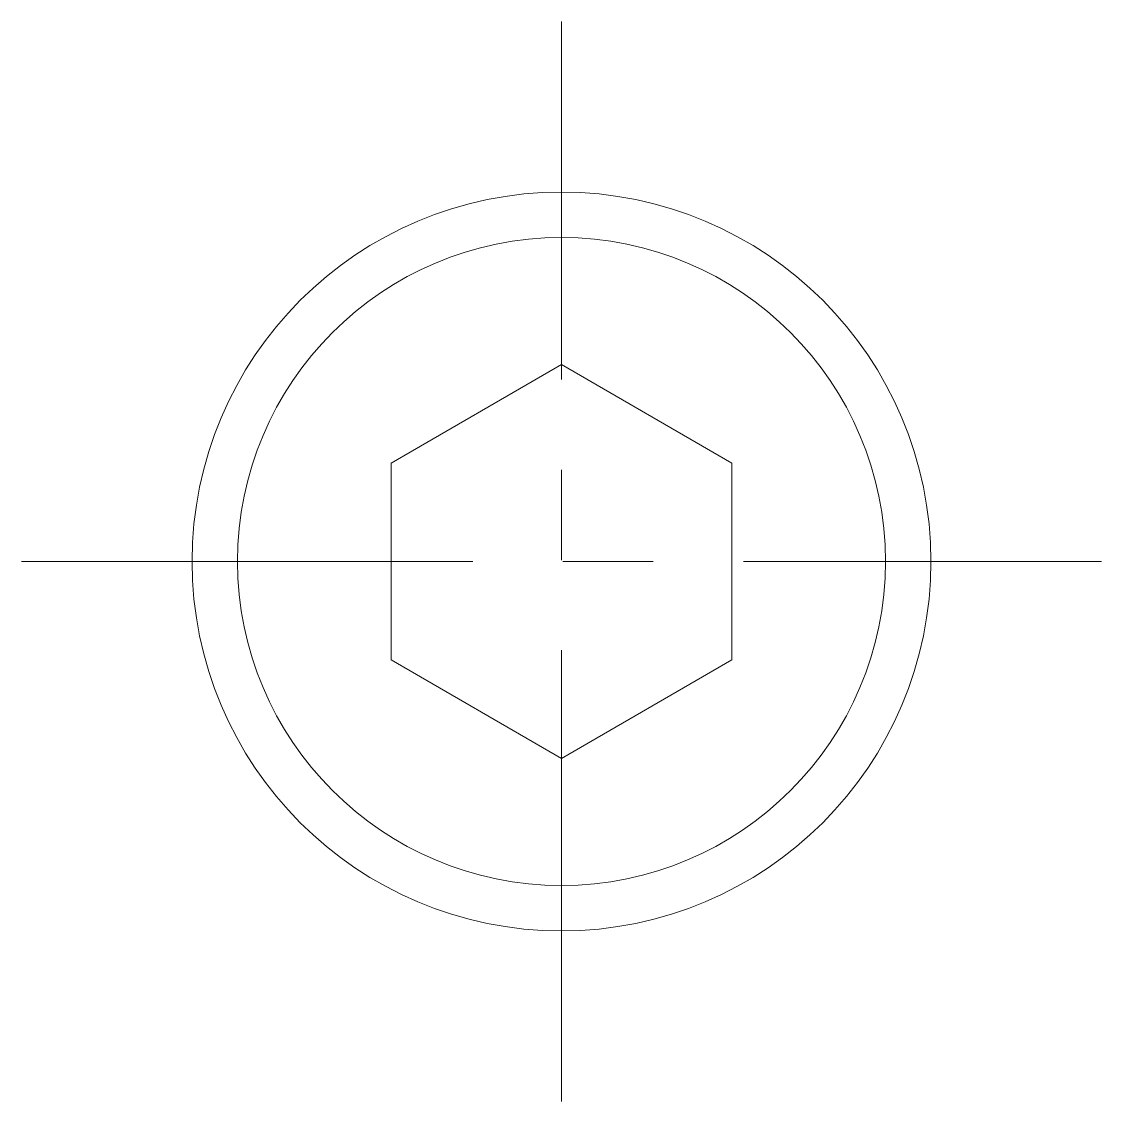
# Model space of a CAD drawing. Header units: millimetres. Extents: x -9.5 to 9.5, y -9.5 to 9.5.
import ezdxf

# ---------------------------------------------------------------- set-up
doc = ezdxf.new("R2010")
doc.units = ezdxf.units.MM
doc.header["$LTSCALE"] = 0.5
doc.linetypes.add('CENTER', pattern=[50.8, 31.75, -6.35, 6.35, -6.35])
doc.layers.get('0').update_dxf_attribs({"color": 9, "lineweight": 15})

msp = doc.modelspace()

# ---------------------------------------------------------------- linework, layer by layer
at = {"color": 1, "linetype": 'CENTER', "ltscale": 0.5}
for p, q in [((0, -9.5), (0, 9.5)), ((-9.5, 0), (9.5, 0))]:
    msp.add_line(p, q, dxfattribs=at)
at = {"ltscale": 0.5}
msp.add_lwpolyline([(-3, -1.732), (0, -3.464), (3, -1.732), (3, 1.732), (0, 3.464), (-3, 1.732)], close=True, dxfattribs=at)
for radius in [6.5, 5.7]:
    msp.add_circle((0, 0), radius, dxfattribs=at)

doc.saveas('drawing.dxf')
